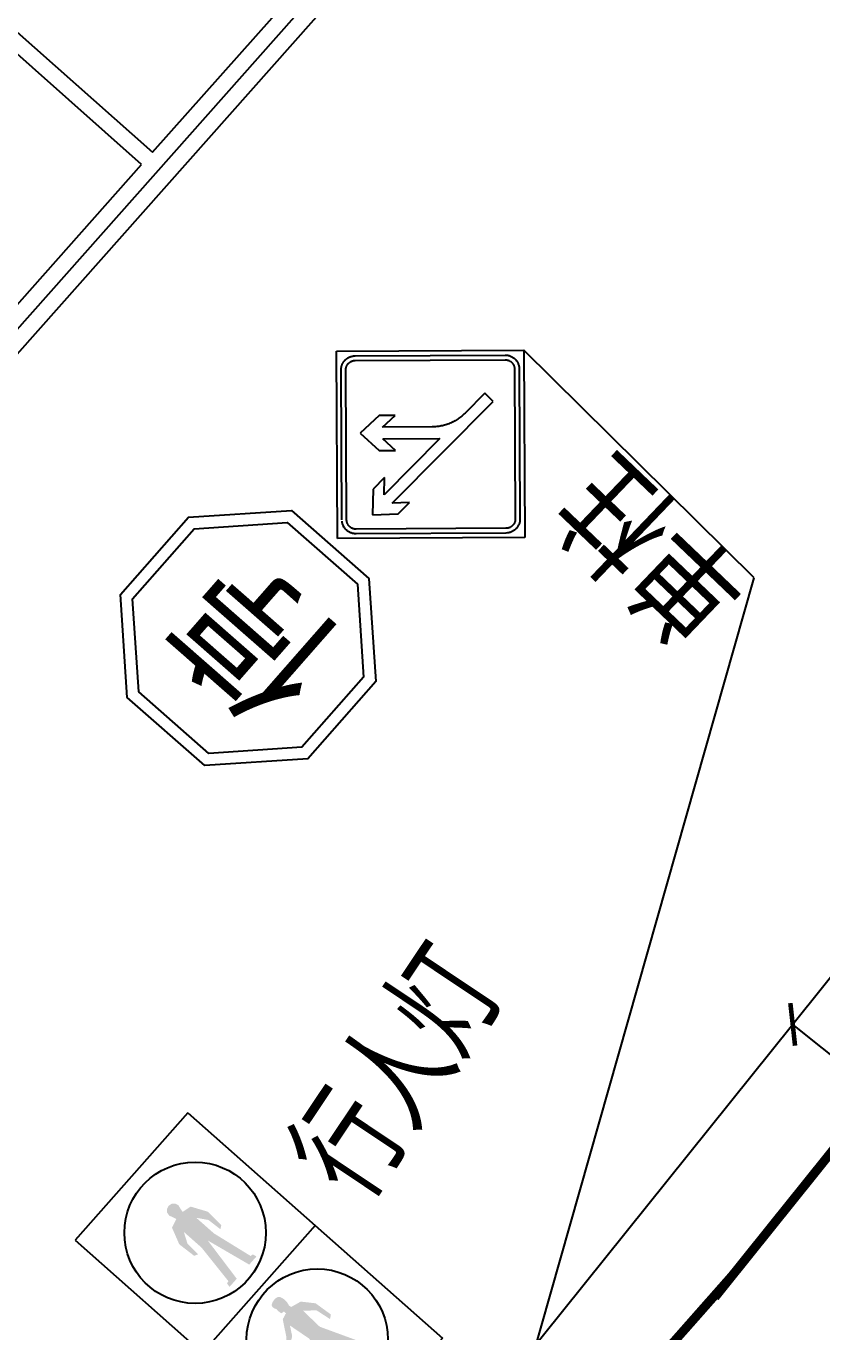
# Model space of a CAD drawing. Header units: millimetres. Extents: x 67546 to 67853, y 50670 to 50921.
# Drawn here: x 67696.48 to 67709.6, y 50813.44 to 50835 of the extents above; entities that cross this region are included whole.
import ezdxf

# ---------------------------------------------------------------- set-up
doc = ezdxf.new("R2010")
doc.units = ezdxf.units.MM
for name, color, linetype in [('@-交通信号', 7, 'Continuous'), ('@-交通标志', 7, 'Continuous'), ('@-注释', 7, 'Continuous'), ('@-设计标注', 7, 'Continuous'), ('交通标志', 7, 'Continuous')]:
    doc.layers.add(name, color=color, linetype=linetype)
doc.layers.add('@-道路标线', color=7, linetype='Continuous', lineweight=0)
doc.layers.get('0').off()
doc.styles.add('--黑体', font='simhei.ttf')
doc.styles.add('宋体', font='')
doc.styles.add('黑体', font='simhei.ttf', dxfattribs={"width": 0.8})
doc.styles.get('宋体').set_extended_font_data('SimSun')
doc.dimstyles.new('标志标注', dxfattribs={"dimtxt": 1, "dimasz": 0.5, "dimexe": 0, "dimexo": 0, "dimgap": 0.25, "dimtad": 1, "dimzin": 0, "dimdsep": 46, "dimtxsty": '--黑体', "dimblk": 'ARCHTICK', "dimcen": 0.09, "dimadec": 0, "dimazin": 0, "dimtfac": 1, "dimtix": 1, "dimtmove": 1, "dimatfit": 0, "dimfxl": 1, "dimtolj": 1, "dimtzin": 0, "dimarcsym": 0})

# ---------------------------------------------------------------- blocks, each defined once
blk = doc.blocks.new('A$C3CD052C4')
at = {"layer": '@-交通信号'}
h = blk.add_hatch(color=256, dxfattribs=at)
h.paths.add_polyline_path([(0.198, 4.356), (0.304, 4.182), (0.32, 3.934), (0.381, 3.967), (0.401, 4.276), (0.275, 4.548), (0.121, 4.589), (0.137, 4.65), (0.157, 4.715), (0.141, 4.776), (0.1, 4.814), (0.043, 4.83), (-0.015, 4.814), (-0.055, 4.776), (-0.071, 4.715), (-0.051, 4.65), (-0.035, 4.589), (-0.19, 4.548), (-0.316, 4.276), (-0.295, 3.967), (-0.234, 3.934), (-0.218, 4.182), (-0.113, 4.356), (-0.113, 3.967), (-0.234, 3.267), (-0.279, 3.257), (-0.291, 3.19), (-0.113, 3.19), (0.043, 3.967), (0.198, 3.19), (0.377, 3.19), (0.365, 3.257), (0.32, 3.267), (0.198, 3.967)])
h.paths.add_polyline_path([(-0.061, 1.636), (-0.348, 0.921), (-0.458, 0.919), (-0.477, 0.887), (-0.307, 0.779), (0.082, 1.403), (0.39, 0.855), (0.361, 0.823), (0.365, 0.797), (0.408, 0.779), (0.506, 0.859), (0.201, 1.639), (0.216, 2.02), (0.368, 1.86), (0.408, 1.596), (0.474, 1.636), (0.445, 1.947), (0.303, 2.15), (0.133, 2.208), (0.125, 2.252, 0.207228), (0.135, 2.45, 0.071106), (0.119, 2.472, 0.097589), (0.103, 2.484, 0.022233), (0.085, 2.492, 0.040799), (0.074, 2.494, 0.045979), (0.046, 2.497, 0.036358), (0.01, 2.494, 0.028309), (-0.009, 2.491, 0.024691), (-0.031, 2.484, 0.079385), (-0.056, 2.47, 0.12435), (-0.067, 2.455, 0.081145), (-0.072, 2.435, 0.069556), (-0.07, 2.412, 0.00473), (-0.068, 2.402, 0.009011), (-0.067, 2.397, 0.057142), (-0.061, 2.381, -0.068241), (-0.056, 2.368, -0.124353), (-0.057, 2.348, 0.089456), (-0.06, 2.321, 0.014819), (-0.058, 2.301, -0.022419), (-0.056, 2.28, 0.042847), (-0.056, 2.27, 0.182875), (-0.054, 2.264, 0.101619), (-0.045, 2.259, 0.029922), (-0.002, 2.249), (-0.002, 2.204), (-0.11, 2.179), (-0.181, 2.086), (-0.291, 1.94), (-0.331, 1.904), (-0.506, 1.794), (-0.453, 1.754), (-0.263, 1.853), (-0.216, 1.878), (-0.11, 2.021)])
for p, q in [((-1.402, 5.609), (-1.402, 0)), ((1.402, 5.609), (-1.402, 5.609)), ((1.402, 5.609), (1.402, 0)), ((1.402, 2.805), (-1.402, 2.805)), ((1.402, 0), (-1.402, 0))]:
    blk.add_line(p, q, dxfattribs=at)
at = {"layer": '@-交通信号', "color": 1}
blk.add_circle((0, 4.207), 1.166, dxfattribs=at)
at = {"layer": '@-交通信号', "color": 3}
blk.add_circle((0.016, 1.53), 1.166, dxfattribs=at)
blk = doc.blocks.new('A$C1B03350C')
at = {"layer": '@-交通标志'}
for p, q in [((0.545, 20.911), (1.464, 0.682)), ((0.852, 20.114), (1.697, 1.503)), ((1.121, 20.126), (1.391, 14.192)), ((1.391, 14.192), (23.238, 15.185)), ((23.251, 14.915), (1.403, 13.923)), ((1.403, 13.923), (1.685, 7.719))]:
    blk.add_line(p, q, dxfattribs=at)
blk = doc.blocks.new('_ARCHTICK')
at = {"color": 0, "linetype": 'ByBlock', "const_width": 0.15}
blk.add_lwpolyline([(-0.5, -0.5), (0.5, 0.5)], dxfattribs=at)
blk = doc.blocks.new('*D35')
at = {"layer": '@-注释', "color": 0, "lineweight": -2, "transparency": 16777216}
for p, q in [((67709.121, 50818.52), (67696.673, 50802.992)), ((67710.538, 50817.384), (67709.121, 50818.52)), ((67698.089, 50801.856), (67696.673, 50802.992))]:
    blk.add_line(p, q, dxfattribs=at)
at = {"layer": 'Defpoints', "color": 0, "transparency": 16777216}
for p in [(67710.538, 50817.384), (67696.673, 50802.992), (67698.089, 50801.856)]:
    blk.add_point(p, dxfattribs=at)
at = {"layer": '@-注释', "color": 0, "lineweight": -2, "transparency": 16777216, "xscale": 0.5, "yscale": 0.5, "zscale": 0.5}
for p, rotation in [((67709.121, 50818.52), 51.28186345871043), ((67696.673, 50802.992), 231.2818634587104)]:
    blk.add_blockref('_ARCHTICK', p, dxfattribs=dict(at, rotation=rotation))
at = {"layer": '@-注释', "color": 0, "transparency": 16777216, "insert": (67702.307, 50811.229), "char_height": 1, "attachment_point": 5, "rotation": 51.2819, "style": '--黑体'}
blk.add_mtext('\\A1;20.00', dxfattribs=at)
blk = doc.blocks.new('A$C4F5065A2')
at = {"layer": '@-交通标志', "color": 1}
for points in [[(57.9, 197.6), (139.7, 197.6), (197.6, 139.7), (197.6, 57.9), (139.7, 0), (57.9, 0), (0, 57.9), (0, 139.7)], [(61.8, 188.1), (135.8, 188.1), (188.1, 135.8), (188.1, 61.8), (135.8, 9.5), (61.8, 9.5), (9.5, 61.8), (9.5, 135.8)]]:
    blk.add_lwpolyline(points, close=True, dxfattribs=at)
at = {"layer": '@-交通标志', "color": 7, "style": '黑体'}
blk.add_text('停', height=87.2, dxfattribs=at).set_placement((34.4, 53.7))
blk = doc.blocks.new('A$C13FF20AF')
at = {"layer": '交通标志', "color": 5}
for p, q in [((0, 7.804), (7.804, 15.592)), ((7.804, 15.592), (15.592, 7.788)), ((7.788, 0), (0, 7.804)), ((15.592, 7.788), (7.788, 0))]:
    blk.add_line(p, q, dxfattribs=at)
at = {"layer": '交通标志', "color": 7}
for p, q in [((0.976, 8.388), (7.218, 14.619)), ((8.388, 14.618), (14.619, 8.374)), ((1.171, 8.194), (7.412, 14.423)), ((8.193, 14.422), (14.424, 8.178)), ((7.314, 13.157), (6.28, 12.042)), ((8.347, 12.04), (7.314, 13.157)), ((6.28, 12.042), (6.279, 11.091)), ((6.279, 11.091), (6.971, 11.837)), ((6.971, 11.837), (6.963, 3.411)), ((7.649, 7.159), (7.654, 11.836)), ((7.654, 11.836), (8.346, 11.089)), ((8.346, 11.089), (8.347, 12.04)), ((9.69, 10.172), (9.016, 9.501)), ((11.209, 10.229), (9.69, 10.172)), ((11.15, 8.708), (11.209, 10.229)), ((10.035, 9.538), (7.649, 7.159)), ((9.016, 9.501), (10.035, 9.538)), ((8.456, 7), (10.516, 9.056)), ((10.516, 9.056), (10.476, 8.037)), ((10.476, 8.037), (11.15, 8.708)), ((0.919, 8.325), (0.976, 8.388)), ((1.133, 8.152), (1.171, 8.194)), ((7.206, 0.975), (0.974, 7.218)), ((7.4, 1.169), (1.168, 7.412)), ((14.423, 7.399), (8.178, 1.168)), ((8.362, 6.901), (8.456, 7)), ((14.618, 7.204), (8.374, 0.974)), ((14.442, 7.419), (14.423, 7.399)), ((14.646, 7.234), (14.618, 7.204)), ((7.645, 3.41), (7.647, 5.051)), ((6.963, 3.411), (7.645, 3.41)), ((7.268, 0.918), (7.206, 0.975)), ((7.442, 1.131), (7.4, 1.169))]:
    blk.add_line(p, q, dxfattribs=at)
for points in [[(7.218, 14.619), (7.281, 14.675), (7.348, 14.725), (7.419, 14.766), (7.492, 14.8), (7.568, 14.826), (7.646, 14.845), (7.725, 14.857), (7.804, 14.86), (7.883, 14.856), (7.962, 14.845), (8.039, 14.826), (8.115, 14.799), (8.188, 14.765), (8.259, 14.724), (8.325, 14.674)], [(7.412, 14.423), (7.454, 14.46), (7.499, 14.493), (7.546, 14.521), (7.595, 14.544), (7.646, 14.562), (7.698, 14.574), (7.75, 14.582), (7.803, 14.584), (7.856, 14.582), (7.908, 14.574), (7.96, 14.561), (8.011, 14.544), (8.06, 14.521), (8.107, 14.493), (8.151, 14.46), (8.193, 14.422)], [(0.974, 7.218), (0.917, 7.281), (0.868, 7.348), (0.826, 7.418), (0.792, 7.492), (0.766, 7.568), (0.747, 7.645), (0.736, 7.724), (0.732, 7.803), (0.736, 7.883), (0.748, 7.961), (0.767, 8.039), (0.794, 8.115), (0.828, 8.188), (0.87, 8.259), (0.919, 8.325)], [(1.168, 7.412), (1.131, 7.454), (1.098, 7.499), (1.07, 7.546), (1.048, 7.595), (1.03, 7.646), (1.018, 7.698), (1.01, 7.75), (1.008, 7.803), (1.011, 7.856), (1.018, 7.908), (1.031, 7.96), (1.049, 8.011), (1.072, 8.06), (1.1, 8.107), (1.133, 8.152)], [(14.424, 8.178), (14.443, 8.159), (14.46, 8.138), (14.477, 8.117), (14.492, 8.095), (14.506, 8.073), (14.519, 8.049), (14.531, 8.025), (14.542, 8.001), (14.552, 7.976), (14.56, 7.95), (14.568, 7.924), (14.574, 7.898), (14.578, 7.871), (14.582, 7.844), (14.584, 7.817), (14.584, 7.789), (14.583, 7.762), (14.581, 7.735), (14.578, 7.708), (14.573, 7.681), (14.567, 7.655), (14.56, 7.629), (14.552, 7.603), (14.542, 7.578), (14.531, 7.553), (14.519, 7.529), (14.506, 7.506), (14.491, 7.483), (14.476, 7.461), (14.459, 7.439), (14.442, 7.419)], [(14.619, 8.374), (14.647, 8.344), (14.673, 8.313), (14.698, 8.281), (14.722, 8.248), (14.743, 8.214), (14.763, 8.178), (14.781, 8.142), (14.798, 8.105), (14.812, 8.068), (14.825, 8.029), (14.836, 7.99), (14.845, 7.951), (14.851, 7.911), (14.857, 7.871), (14.86, 7.83), (14.861, 7.789), (14.859, 7.748), (14.856, 7.707), (14.851, 7.667), (14.844, 7.627), (14.835, 7.588), (14.824, 7.549), (14.811, 7.51), (14.797, 7.473), (14.78, 7.436), (14.762, 7.4), (14.742, 7.365), (14.721, 7.33), (14.697, 7.297), (14.672, 7.265), (14.646, 7.234)], [(7.647, 5.051), (7.65, 5.189), (7.661, 5.325), (7.678, 5.46), (7.702, 5.593), (7.731, 5.725), (7.768, 5.855), (7.81, 5.982), (7.859, 6.108), (7.913, 6.23), (7.974, 6.35), (8.04, 6.467), (8.112, 6.581), (8.19, 6.692), (8.273, 6.798), (8.362, 6.901)], [(8.374, 0.974), (8.311, 0.917), (8.245, 0.868), (8.174, 0.826), (8.101, 0.792), (8.025, 0.766), (7.948, 0.747), (7.869, 0.736), (7.79, 0.732), (7.71, 0.736), (7.632, 0.747), (7.554, 0.766), (7.479, 0.793), (7.405, 0.827), (7.335, 0.869), (7.268, 0.918)], [(8.178, 1.168), (8.137, 1.131), (8.092, 1.098), (8.045, 1.07), (7.996, 1.048), (7.946, 1.03), (7.894, 1.018), (7.842, 1.01), (7.789, 1.008), (7.736, 1.01), (7.684, 1.018), (7.633, 1.03), (7.582, 1.048), (7.533, 1.071), (7.487, 1.099), (7.442, 1.131)]]:
    blk.add_spline(points, degree=3, dxfattribs=at)
blk = doc.blocks.new('A$C291B26D4')
at = {"layer": '交通标志'}
blk.add_line((0.24, 0.205), (5.584, 0.269), dxfattribs=at)
for name, p, xscale, yscale, zscale, rotation in [('A$C4F5065A2', (3.501, 4.646), 0.0207999998472934, 0.0208000000566244, 0.0208, 4.070968802407461), ('A$C13FF20AF', (3.4, 0.243), 0.2804062249635773, 0.2804062250068, 0.2804062247775562, 0.6801314453254345)]:
    blk.add_blockref(name, p, dxfattribs=dict(at, xscale=xscale, yscale=yscale, zscale=zscale, rotation=rotation))
at = {"layer": '交通标志', "color": 0, "style": '黑体', "width": 0.8}
blk.add_text('单柱', height=1.5, rotation=1.5884, dxfattribs=at).set_placement((0.122, 0.343))
blk = doc.blocks.new('A$C1A410BDF')
blk.add_blockref('A$C291B26D4', (0, 0))
blk = doc.blocks.new('*D100')
at = {"layer": '@-设计标注', "color": 0, "lineweight": -2, "transparency": 16777216}
for p, q in [((67721.631, 50834.125), (67709.121, 50818.52)), ((67723.048, 50832.989), (67721.631, 50834.125)), ((67710.538, 50817.384), (67709.121, 50818.52))]:
    blk.add_line(p, q, dxfattribs=at)
at = {"layer": 'Defpoints', "color": 0, "transparency": 16777216}
for p in [(67723.048, 50832.989), (67709.121, 50818.52), (67710.538, 50817.384)]:
    blk.add_point(p, dxfattribs=at)
at = {"layer": '@-设计标注', "color": 0, "lineweight": -2, "transparency": 16777216, "xscale": 0.5, "yscale": 0.5, "zscale": 0.5}
for p, rotation in [((67721.631, 50834.125), 51.28186345872466), ((67709.121, 50818.52), 231.2818634587247)]:
    blk.add_blockref('_ARCHTICK', p, dxfattribs=dict(at, rotation=rotation))
at = {"layer": '@-设计标注', "color": 0, "transparency": 16777216, "insert": (67714.786, 50826.795), "char_height": 1, "attachment_point": 5, "rotation": 51.2819, "style": '--黑体'}
blk.add_mtext('\\A1;20.00', dxfattribs=at)

msp = doc.modelspace()

# ---------------------------------------------------------------- linework, layer by layer
at = {"layer": '@-交通标志'}
msp.add_line((67701.982, 50803.012), (67708.487, 50825.89), dxfattribs=at)
at = {"layer": '@-道路标线', "color": 7, "linetype": 'Continuous', "const_width": 0.15, "flags": 128}
msp.add_lwpolyline([(67707.836, 50814.015), (67710.538, 50817.384)], dxfattribs=at)
msp.add_lwpolyline([(67677.267, 50813.912), (67678.944, 50812.335, 0.438672), (67708.122, 50814.372), (67709.187, 50815.7)], format="xyb", dxfattribs=at)

# ---------------------------------------------------------------- block references
at = {"layer": '@-交通信号', "rotation": 48.5005447674526}
msp.add_blockref('A$C3CD052C4', (67702.414, 50812.293, 31.077), dxfattribs=at)
at = {"layer": '@-交通标志'}
for name, p, rotation in [('A$C1B03350C', (67709.27, 50841.922), 135.8173993187276), ('A$C1A410BDF', (67708.802, 50825.864), 134.6778941093962)]:
    msp.add_blockref(name, p, dxfattribs=dict(at, rotation=rotation))

# ---------------------------------------------------------------- texts
at = {"layer": '@-交通信号', "style": '宋体', "width": 0.7}
msp.add_text('行人灯', height=1.5, rotation=56.2193, dxfattribs=at).set_placement((67702.001, 50815.551))

# ---------------------------------------------------------------- dimensions: what is measured, and where the dimension line sits
at = {"layer": '@-注释'}
dim = msp.add_aligned_dim(p1=(67710.538, 50817.384), p2=(67698.089, 50801.856), distance=-1.816, text='20.00', dimstyle='标志标注', dxfattribs=at)
dim.commit()
dim.dimension.update_dxf_attribs({"geometry": '*D35', "text_midpoint": (67702.307, 50811.229)})
at = {"layer": '@-设计标注'}
dim = msp.add_aligned_dim(p1=(67723.048, 50832.989), p2=(67710.538, 50817.384), distance=-1.816, dimstyle='标志标注', dxfattribs=at)
dim.commit()
dim.dimension.update_dxf_attribs({"geometry": '*D100', "text_midpoint": (67714.786, 50826.795)})

doc.saveas('drawing.dxf')
